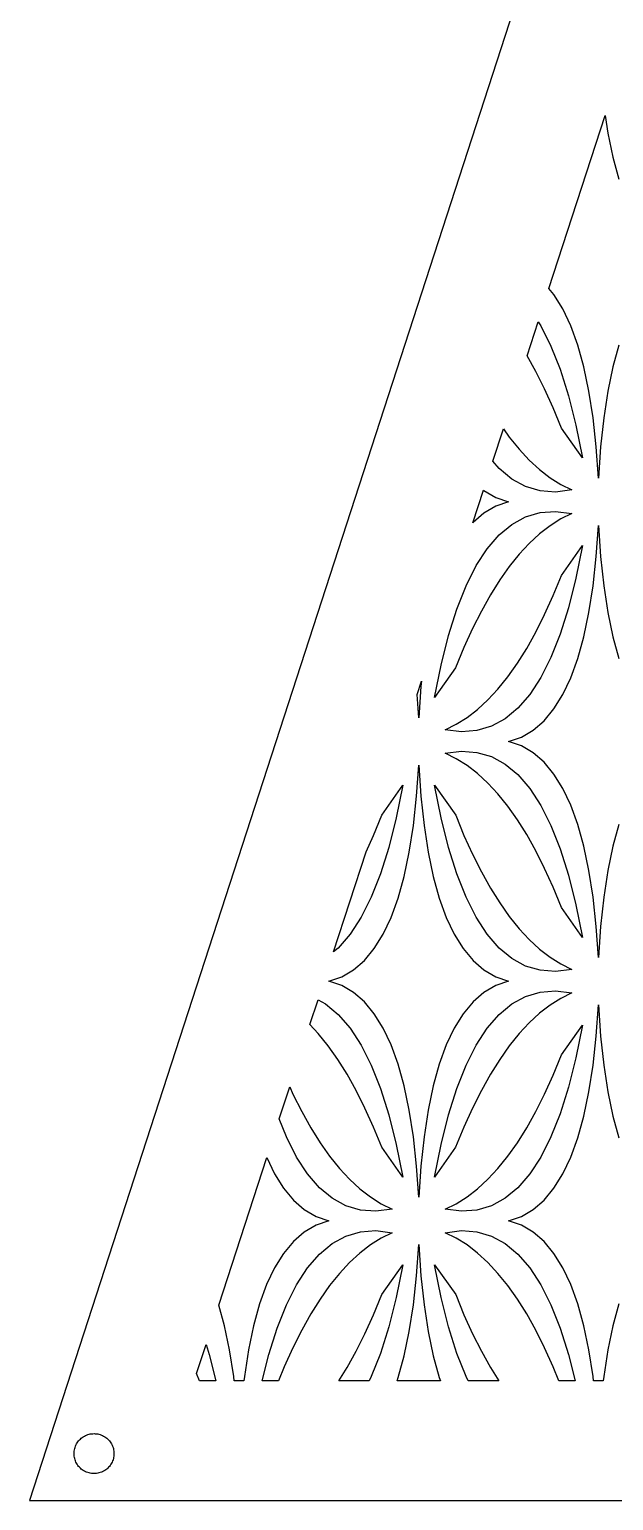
# Model space of a CAD drawing. Header units: metres. Extents: x -75 to 75, y 0 to 231.
# Drawn here: x -75 to -16.5, y 0 to 147.3 of the extents above; entities that cross this region are included whole.
import ezdxf

# ---------------------------------------------------------------- set-up
doc = ezdxf.new("R2010")
doc.units = ezdxf.units.M

msp = doc.modelspace()

# ---------------------------------------------------------------- linework, layer by layer
for p, q in [((0, 230.826), (-75, 0)), ((-22.9564, 121.341), (-17.3266, 138.668)), ((-17.3266, 138.668), (-17.0563, 136.916)), ((-17.0563, 136.916), (-16.5472, 134.49)), ((-16.5472, 134.49), (-15.9421, 132.312)), ((-22.4519, 120.737), (-22.9564, 121.341)), ((-21.5575, 119.301), (-22.4519, 120.737)), ((-25.1435, 114.61), (-24.0356, 118.019)), ((-24.0356, 118.019), (-23.7648, 117.603)), ((-20.7591, 117.617), (-21.5575, 119.301)), ((-23.7648, 117.603), (-22.7518, 115.591)), ((-20.0574, 115.688), (-20.7591, 117.617)), ((-22.7518, 115.591), (-21.8271, 113.263)), ((-19.4522, 113.509), (-20.0574, 115.688)), ((-15.9421, 115.688), (-16.5472, 113.51)), ((-24.2747, 113.055), (-25.1435, 114.61)), ((-18.9432, 111.083), (-19.4522, 113.509)), ((-16.5472, 113.51), (-17.0558, 111.084)), ((-23.3917, 111.294), (-24.2747, 113.055)), ((-21.8271, 113.263), (-20.9912, 110.618)), ((-22.5339, 109.399), (-23.3917, 111.294)), ((-20.9912, 110.618), (-20.2446, 107.656)), ((-18.5307, 108.41), (-18.9432, 111.083)), ((-17.0558, 111.084), (-17.4683, 108.41)), ((-21.7012, 107.37), (-22.5339, 109.399)), ((-20.2446, 107.656), (-19.5905, 104.39)), ((-18.2153, 105.49), (-18.5307, 108.41)), ((-17.4683, 108.41), (-17.7841, 105.49)), ((-28.573, 104.055), (-27.5156, 107.309)), ((-27.5156, 107.309), (-26.9247, 106.474)), ((-26.9247, 106.474), (-25.941, 105.253)), ((-19.5905, 104.39), (-21.7012, 107.37)), ((-25.941, 105.253), (-24.9326, 104.168)), ((-17.9997, 102.368), (-18.2153, 105.49)), ((-17.7841, 105.49), (-17.9997, 102.368)), ((-27.9405, 103.323), (-28.573, 104.055)), ((-26.6592, 102.262), (-27.9405, 103.323)), ((-24.9326, 104.168), (-23.898, 103.217)), ((-23.898, 103.217), (-22.8397, 102.402)), ((-25.2892, 101.517), (-26.6592, 102.262)), ((-22.8397, 102.402), (-21.7552, 101.722)), ((-21.7552, 101.722), (-20.6557, 101.181)), ((-30.5704, 97.9073), (-29.5098, 101.172)), ((-29.5098, 101.172), (-29.4672, 101.135)), ((-29.4672, 101.135), (-28.2825, 100.442)), ((-28.2825, 100.442), (-27.0099, 100)), ((-23.8312, 101.089), (-25.2892, 101.517)), ((-22.283, 100.977), (-23.8312, 101.089)), ((-20.6557, 101.181), (-22.283, 100.977)), ((-29.4672, 98.8652), (-30.5557, 97.925)), ((-28.2825, 99.5583), (-29.4672, 98.8652)), ((-27.0099, 100), (-28.2825, 99.5583)), ((-25.2892, 98.4834), (-23.8312, 98.9114)), ((-23.8312, 98.9114), (-22.283, 99.0231)), ((-22.283, 99.0231), (-20.6557, 98.819)), ((-20.6557, 98.819), (-21.7552, 98.2784)), ((-30.5557, 97.925), (-30.5704, 97.9073)), ((-27.9405, 96.6771), (-26.6592, 97.7382)), ((-26.6592, 97.7382), (-25.2892, 98.4834)), ((-22.8392, 97.5986), (-23.898, 96.7828)), ((-21.7552, 98.2784), (-22.8392, 97.5986)), ((-18.2153, 94.51), (-17.9997, 97.632)), ((-17.9997, 97.632), (-17.7841, 94.5105)), ((-29.1316, 95.2988), (-27.9405, 96.6771)), ((-24.9321, 95.8325), (-25.941, 94.7472)), ((-23.898, 96.7828), (-24.9321, 95.8325)), ((-30.2348, 93.6037), (-29.1316, 95.2988)), ((-25.941, 94.7472), (-26.9243, 93.5268)), ((-21.7012, 92.6295), (-19.5905, 95.6096)), ((-19.5905, 95.6096), (-20.2446, 92.3439)), ((-18.5312, 91.5895), (-18.2153, 94.51)), ((-17.7841, 94.5105), (-17.4687, 91.5895)), ((-31.2479, 91.5923), (-30.2348, 93.6037)), ((-26.9243, 93.5268), (-27.8828, 92.1713)), ((-32.1725, 89.2636), (-31.2479, 91.5923)), ((-27.8828, 92.1713), (-28.8167, 90.6808)), ((-22.5339, 90.6003), (-21.7012, 92.6295)), ((-20.2446, 92.3439), (-20.9912, 89.3817)), ((-18.9436, 88.9162), (-18.5312, 91.5895)), ((-17.4687, 91.5895), (-17.0563, 88.9166)), ((-28.8167, 90.6808), (-29.7249, 89.0553)), ((-23.3917, 88.7051), (-22.5339, 90.6003)), ((-33.0084, 86.6187), (-32.1725, 89.2636)), ((-29.7249, 89.0553), (-30.6079, 87.2952)), ((-24.2747, 86.945), (-23.3917, 88.7051)), ((-20.9912, 89.3817), (-21.8271, 86.7363)), ((-19.4522, 86.4905), (-18.9436, 88.9162)), ((-17.0563, 88.9166), (-16.5472, 86.4909)), ((-30.6079, 87.2952), (-31.4658, 85.4001)), ((-25.183, 85.3195), (-24.2747, 86.945)), ((-33.755, 83.6565), (-33.0084, 86.6187)), ((-21.8271, 86.7363), (-22.7518, 84.4081)), ((-20.0574, 84.3124), (-19.4522, 86.4905)), ((-16.5472, 86.4909), (-15.9421, 84.3124)), ((-31.4658, 85.4001), (-32.2989, 83.3699)), ((-26.1168, 83.829), (-25.183, 85.3195)), ((-22.7518, 84.4081), (-23.7653, 82.3958)), ((-20.7591, 82.382), (-20.0574, 84.3124)), ((-34.4092, 80.3908), (-33.755, 83.6565)), ((-32.2989, 83.3699), (-34.4092, 80.3908)), ((-27.0753, 82.4736), (-26.1168, 83.829)), ((-36.161, 80.7012), (-35.7243, 82.0455)), ((-35.7843, 81.4903), (-35.9999, 78.3684)), ((-35.7243, 82.0455), (-35.7843, 81.4903)), ((-29.0675, 80.1678), (-28.0586, 81.2532)), ((-28.0586, 81.2532), (-27.0753, 82.4736)), ((-23.7653, 82.3958), (-24.868, 80.7016)), ((-21.5575, 80.6989), (-20.7591, 82.382)), ((-35.9999, 78.3684), (-36.161, 80.7012)), ((-30.1016, 79.2175), (-29.0675, 80.1678)), ((-24.868, 80.7016), (-26.0596, 79.3228)), ((-22.4524, 79.2633), (-21.5575, 80.6989)), ((-32.2444, 77.722), (-31.1604, 78.4018)), ((-31.1604, 78.4018), (-30.1016, 79.2175)), ((-27.3404, 78.2622), (-28.7105, 77.5169)), ((-26.0596, 79.3228), (-27.3404, 78.2622)), ((-24.5325, 77.1352), (-23.4439, 78.0754)), ((-23.4439, 78.0754), (-22.4524, 79.2633)), ((-33.344, 77.1814), (-32.2444, 77.722)), ((-31.7166, 76.9772), (-33.344, 77.1814)), ((-30.1685, 77.0889), (-31.7166, 76.9772)), ((-28.7105, 77.5169), (-30.1685, 77.0889)), ((-25.7172, 76.4421), (-24.5325, 77.1352)), ((-26.9897, 76.0004), (-25.7172, 76.4421)), ((-25.7172, 75.5586), (-26.9897, 76.0004)), ((-24.5325, 74.8656), (-25.7172, 75.5586)), ((-33.344, 74.8193), (-31.7166, 75.0235)), ((-32.2444, 74.2787), (-33.344, 74.8193)), ((-31.16, 73.5985), (-32.2444, 74.2787)), ((-31.7166, 75.0235), (-30.1685, 74.9118)), ((-30.1685, 74.9118), (-28.7105, 74.4838)), ((-28.7105, 74.4838), (-27.3404, 73.7386)), ((-27.3404, 73.7386), (-26.0591, 72.6775)), ((-23.4439, 73.9253), (-24.5325, 74.8656)), ((-22.4519, 72.7374), (-23.4439, 73.9253)), ((-36.2155, 70.5099), (-35.9999, 73.6319)), ((-35.9999, 73.6319), (-35.7843, 70.5104)), ((-30.1016, 72.7832), (-31.16, 73.5985)), ((-29.0671, 71.8324), (-30.1016, 72.7832)), ((-26.0591, 72.6775), (-24.868, 71.2991)), ((-21.5575, 71.3014), (-22.4519, 72.7374)), ((-39.7014, 68.6295), (-37.5906, 71.6095)), ((-37.5906, 71.6095), (-38.2448, 68.3438)), ((-33.755, 68.3443), (-34.4092, 71.6095)), ((-34.4092, 71.6095), (-32.2984, 68.6295)), ((-28.0586, 70.7475), (-29.0671, 71.8324)), ((-27.0749, 69.5267), (-28.0586, 70.7475)), ((-24.868, 71.2991), (-23.7648, 69.604)), ((-20.7591, 69.6182), (-21.5575, 71.3014)), ((-36.5314, 67.5894), (-36.2155, 70.5099)), ((-35.7843, 70.5104), (-35.4689, 67.5894)), ((-26.1163, 68.1712), (-27.0749, 69.5267)), ((-23.7648, 69.604), (-22.7518, 67.5922)), ((-20.0574, 67.6883), (-20.7591, 69.6182)), ((-40.5341, 66.6002), (-39.7014, 68.6295)), ((-38.2448, 68.3438), (-38.9914, 65.3816)), ((-33.0084, 65.3821), (-33.755, 68.3443)), ((-32.2984, 68.6295), (-31.4658, 66.6006)), ((-25.183, 66.6812), (-26.1163, 68.1712)), ((-41.2735, 64.9665), (-40.5341, 66.6002)), ((-36.9438, 64.9161), (-36.5314, 67.5894)), ((-35.4689, 67.5894), (-35.0565, 64.9165)), ((-31.4658, 66.6006), (-30.6079, 64.7055)), ((-24.2747, 65.0552), (-25.183, 66.6812)), ((-22.7518, 67.5922), (-21.8271, 65.2635)), ((-19.4522, 65.5098), (-20.0574, 67.6883)), ((-15.9421, 67.6883), (-16.5472, 65.5103)), ((-44.5348, 54.9293), (-41.2735, 64.9665)), ((-38.9914, 65.3816), (-39.8273, 62.7362)), ((-37.4524, 62.4904), (-36.9438, 64.9161)), ((-35.0565, 64.9165), (-34.5474, 62.4908)), ((-32.1725, 62.7371), (-33.0084, 65.3821)), ((-23.3917, 63.2951), (-24.2747, 65.0552)), ((-21.8271, 65.2635), (-20.9912, 62.6186)), ((-18.9432, 63.0841), (-19.4522, 65.5098)), ((-16.5472, 65.5103), (-17.0558, 63.0846)), ((-30.6079, 64.7055), (-29.7249, 62.9454)), ((-39.8273, 62.7362), (-40.752, 60.408)), ((-38.0576, 60.3123), (-37.4524, 62.4904)), ((-34.5474, 62.4908), (-33.9423, 60.3123)), ((-31.2479, 60.4085), (-32.1725, 62.7371)), ((-29.7249, 62.9454), (-28.8167, 61.3194)), ((-22.5339, 61.4), (-23.3917, 63.2951)), ((-20.9912, 62.6186), (-20.2446, 59.6564)), ((-18.5307, 60.4112), (-18.9432, 63.0841)), ((-17.0558, 63.0846), (-17.4683, 60.4112)), ((-40.752, 60.408), (-41.7654, 58.3957)), ((-30.2348, 58.3966), (-31.2479, 60.4085)), ((-28.8167, 61.3194), (-27.8833, 59.8294)), ((-21.7012, 59.3712), (-22.5339, 61.4)), ((-18.2153, 57.4902), (-18.5307, 60.4112)), ((-17.4683, 60.4112), (-17.7841, 57.4907)), ((-38.7593, 58.382), (-38.0576, 60.3123)), ((-33.9423, 60.3123), (-33.2405, 58.3824)), ((-27.8833, 59.8294), (-26.9247, 58.474)), ((-19.5905, 56.3911), (-21.7012, 59.3712)), ((-20.2446, 59.6564), (-19.5905, 56.3911)), ((-41.7654, 58.3957), (-42.8682, 56.7015)), ((-39.5576, 56.6988), (-38.7593, 58.382)), ((-33.2405, 58.3824), (-32.4422, 56.6992)), ((-29.1316, 56.7015), (-30.2348, 58.3966)), ((-26.9247, 58.474), (-25.941, 57.2531)), ((-17.9997, 54.3687), (-18.2153, 57.4902)), ((-17.7841, 57.4907), (-17.9997, 54.3687)), ((-42.8682, 56.7015), (-44.0598, 55.3227)), ((-40.4526, 55.2632), (-39.5576, 56.6988)), ((-32.4422, 56.6992), (-31.5477, 55.2632)), ((-27.9405, 55.3232), (-29.1316, 56.7015)), ((-25.941, 57.2531), (-24.9326, 56.1682)), ((-24.9326, 56.1682), (-23.898, 55.2174)), ((-44.0598, 55.3227), (-44.5348, 54.9293)), ((-41.4441, 54.0753), (-40.4526, 55.2632)), ((-31.5477, 55.2632), (-30.5557, 54.0753)), ((-26.6592, 54.2621), (-27.9405, 55.3232)), ((-23.898, 55.2174), (-22.8397, 54.4022)), ((-43.7173, 52.442), (-42.5327, 53.1351)), ((-42.5327, 53.1351), (-41.4441, 54.0753)), ((-30.5557, 54.0753), (-29.4672, 53.1351)), ((-29.4672, 53.1351), (-28.2825, 52.442)), ((-25.2892, 53.5168), (-26.6592, 54.2621)), ((-23.8312, 53.0888), (-25.2892, 53.5168)), ((-22.283, 52.9771), (-23.8312, 53.0888)), ((-22.8397, 54.4022), (-21.7552, 53.7219)), ((-20.6557, 53.1813), (-22.283, 52.9771)), ((-21.7552, 53.7219), (-20.6557, 53.1813)), ((-44.9899, 52.0003), (-43.7173, 52.442)), ((-43.7173, 51.5585), (-44.9899, 52.0003)), ((-42.5327, 50.8655), (-43.7173, 51.5585)), ((-28.2825, 51.5585), (-29.4672, 50.8655)), ((-28.2825, 52.442), (-27.0099, 52.0003)), ((-27.0099, 52.0003), (-28.2825, 51.5585)), ((-46.8994, 47.6518), (-46.0891, 50.1456)), ((-46.0891, 50.1456), (-45.3406, 49.7385)), ((-41.4441, 49.9252), (-42.5327, 50.8655)), ((-29.4672, 50.8655), (-30.5557, 49.9252)), ((-26.6592, 49.7385), (-25.2892, 50.4837)), ((-25.2892, 50.4837), (-23.8312, 50.9117)), ((-23.8312, 50.9117), (-22.283, 51.0234)), ((-21.7552, 50.2786), (-22.8392, 49.5988)), ((-22.283, 51.0234), (-20.6557, 50.8192)), ((-20.6557, 50.8192), (-21.7552, 50.2786)), ((-45.3406, 49.7385), (-44.0593, 48.6774)), ((-44.0593, 48.6774), (-42.8682, 47.299)), ((-40.4521, 48.7373), (-41.4441, 49.9252)), ((-39.5576, 47.3013), (-40.4521, 48.7373)), ((-31.5472, 48.7373), (-32.4422, 47.3018)), ((-30.5557, 49.9252), (-31.5472, 48.7373)), ((-29.1316, 47.299), (-27.9405, 48.6774)), ((-27.9405, 48.6774), (-26.6592, 49.7385)), ((-23.898, 48.7831), (-24.9321, 47.8328)), ((-22.8392, 49.5988), (-23.898, 48.7831)), ((-18.2153, 46.5099), (-17.9997, 49.6318)), ((-17.9997, 49.6318), (-17.7841, 46.5103)), ((-46.0588, 46.7474), (-46.8994, 47.6518)), ((-42.8682, 47.299), (-41.765, 45.6039)), ((-38.7593, 45.6181), (-39.5576, 47.3013)), ((-32.4422, 47.3018), (-33.2405, 45.6186)), ((-30.2348, 45.6039), (-29.1316, 47.299)), ((-24.9321, 47.8328), (-25.941, 46.7474)), ((-21.7012, 44.6294), (-19.5905, 47.6094)), ((-19.5905, 47.6094), (-20.2446, 44.3437)), ((-45.0751, 45.5266), (-46.0588, 46.7474)), ((-25.941, 46.7474), (-26.9243, 45.527)), ((-18.5312, 43.5893), (-18.2153, 46.5099)), ((-17.7841, 46.5103), (-17.4687, 43.5893)), ((-44.1165, 44.1711), (-45.0751, 45.5266)), ((-41.765, 45.6039), (-40.752, 43.5921)), ((-38.0576, 43.6882), (-38.7593, 45.6181)), ((-33.2405, 45.6186), (-33.9423, 43.6882)), ((-31.2479, 43.5925), (-30.2348, 45.6039)), ((-26.9243, 45.527), (-27.8828, 44.1716)), ((-22.5339, 42.6001), (-21.7012, 44.6294)), ((-20.2446, 44.3437), (-20.9912, 41.3815)), ((-43.1831, 42.6811), (-44.1165, 44.1711)), ((-40.752, 43.5921), (-39.8273, 41.2634)), ((-37.4524, 41.5097), (-38.0576, 43.6882)), ((-33.9423, 43.6882), (-34.5474, 41.5102)), ((-32.1725, 41.2639), (-31.2479, 43.5925)), ((-27.8828, 44.1716), (-28.8167, 42.6811)), ((-18.9436, 40.916), (-18.5312, 43.5893)), ((-17.4687, 43.5893), (-17.0563, 40.9164)), ((-49.9653, 38.2159), (-48.9271, 41.4112)), ((-48.9271, 41.4112), (-48.6076, 40.7054)), ((-42.2749, 41.0551), (-43.1831, 42.6811)), ((-39.8273, 41.2634), (-38.9914, 38.6185)), ((-36.9434, 39.084), (-37.4524, 41.5097)), ((-34.5474, 41.5102), (-35.056, 39.0845)), ((-33.0084, 38.6189), (-32.1725, 41.2639)), ((-28.8167, 42.6811), (-29.7249, 41.0556)), ((-23.3917, 40.705), (-22.5339, 42.6001)), ((-20.9912, 41.3815), (-21.8271, 38.7361)), ((-48.6076, 40.7054), (-47.7246, 38.9453)), ((-41.3919, 39.295), (-42.2749, 41.0551)), ((-29.7249, 41.0556), (-30.6079, 39.2955)), ((-24.2747, 38.9449), (-23.3917, 40.705)), ((-19.4522, 38.4903), (-18.9436, 40.916)), ((-17.0563, 40.9164), (-16.5472, 38.4908)), ((-47.7246, 38.9453), (-46.8164, 37.3193)), ((-40.5341, 37.3999), (-41.3919, 39.295)), ((-38.9914, 38.6185), (-38.2448, 35.6563)), ((-36.5309, 36.4111), (-36.9434, 39.084)), ((-35.056, 39.0845), (-35.4684, 36.4111)), ((-33.755, 35.6567), (-33.0084, 38.6189)), ((-30.6079, 39.2955), (-31.4658, 37.4004)), ((-25.183, 37.3193), (-24.2747, 38.9449)), ((-21.8271, 38.7361), (-22.7518, 36.4079)), ((-20.0574, 36.3123), (-19.4522, 38.4903)), ((-16.5472, 38.4908), (-15.9421, 36.3123)), ((-49.2476, 36.4084), (-49.9653, 38.2159)), ((-46.8164, 37.3193), (-45.883, 35.8293)), ((-39.7014, 35.3711), (-40.5341, 37.3999)), ((-31.4658, 37.4004), (-32.2989, 35.3702)), ((-26.1168, 35.8289), (-25.183, 37.3193)), ((-48.2346, 34.3965), (-49.2476, 36.4084)), ((-45.883, 35.8293), (-44.9245, 34.4739)), ((-37.5906, 32.3911), (-39.7014, 35.3711)), ((-38.2448, 35.6563), (-37.5906, 32.3911)), ((-36.2155, 33.4901), (-36.5309, 36.4111)), ((-35.4684, 36.4111), (-35.7843, 33.4906)), ((-34.4092, 32.3911), (-33.755, 35.6567)), ((-32.2989, 35.3702), (-34.4092, 32.3911)), ((-27.0753, 34.4734), (-26.1168, 35.8289)), ((-22.7518, 36.4079), (-23.7653, 34.3956)), ((-20.7591, 34.3819), (-20.0574, 36.3123)), ((-56.0242, 19.5688), (-51.2229, 34.3457)), ((-51.2229, 34.3457), (-50.4419, 32.6991)), ((-47.1313, 32.7014), (-48.2346, 34.3965)), ((-44.9245, 34.4739), (-43.9407, 33.253)), ((-28.0586, 33.253), (-27.0753, 34.4734)), ((-23.7653, 34.3956), (-24.868, 32.7014)), ((-21.5575, 32.6987), (-20.7591, 34.3819)), ((-50.4419, 32.6991), (-49.5474, 31.2631)), ((-45.9402, 31.3231), (-47.1313, 32.7014)), ((-43.9407, 33.253), (-42.9323, 32.1681)), ((-35.9999, 30.3687), (-36.2155, 33.4901)), ((-35.7843, 33.4906), (-35.9999, 30.3687)), ((-29.0675, 32.1677), (-28.0586, 33.253)), ((-24.868, 32.7014), (-26.0596, 31.3226)), ((-22.4524, 31.2631), (-21.5575, 32.6987)), ((-49.5474, 31.2631), (-48.5555, 30.0752)), ((-44.659, 30.262), (-45.9402, 31.3231)), ((-42.9323, 32.1681), (-41.8977, 31.2173)), ((-41.8977, 31.2173), (-40.8394, 30.4021)), ((-31.1604, 30.4016), (-30.1016, 31.2173)), ((-30.1016, 31.2173), (-29.0675, 32.1677)), ((-26.0596, 31.3226), (-27.3404, 30.262)), ((-23.4439, 30.0752), (-22.4524, 31.2631)), ((-48.5555, 30.0752), (-47.4669, 29.135)), ((-43.2889, 29.5168), (-44.659, 30.262)), ((-41.8309, 29.0887), (-43.2889, 29.5168)), ((-40.8394, 30.4021), (-39.7549, 29.7218)), ((-39.7549, 29.7218), (-38.6554, 29.1812)), ((-33.344, 29.1812), (-32.2444, 29.7218)), ((-32.2444, 29.7218), (-31.1604, 30.4016)), ((-28.7105, 29.5168), (-30.1685, 29.0887)), ((-27.3404, 30.262), (-28.7105, 29.5168)), ((-24.5325, 29.135), (-23.4439, 30.0752)), ((-47.4669, 29.135), (-46.2822, 28.4419)), ((-46.2822, 28.4419), (-45.0096, 28.0002)), ((-45.0096, 28.0002), (-46.2822, 27.5584)), ((-40.2827, 28.9771), (-41.8309, 29.0887)), ((-38.6554, 29.1812), (-40.2827, 28.9771)), ((-31.7166, 28.9771), (-33.344, 29.1812)), ((-30.1685, 29.0887), (-31.7166, 28.9771)), ((-26.9897, 28.0002), (-25.7172, 28.4419)), ((-25.7172, 27.5584), (-26.9897, 28.0002)), ((-25.7172, 28.4419), (-24.5325, 29.135)), ((-47.4669, 26.8654), (-48.5555, 25.9251)), ((-46.2822, 27.5584), (-47.4669, 26.8654)), ((-43.2889, 26.4836), (-41.8309, 26.9116)), ((-41.8309, 26.9116), (-40.2827, 27.0233)), ((-40.2827, 27.0233), (-38.6554, 26.8192)), ((-38.6554, 26.8192), (-39.7549, 26.2785)), ((-33.344, 26.8192), (-31.7166, 27.0233)), ((-32.2444, 26.2785), (-33.344, 26.8192)), ((-31.7166, 27.0233), (-30.1685, 26.9116)), ((-30.1685, 26.9116), (-28.7105, 26.4836)), ((-24.5325, 26.8654), (-25.7172, 27.5584)), ((-23.4439, 25.9251), (-24.5325, 26.8654)), ((-48.5555, 25.9251), (-49.547, 24.7372)), ((-45.9402, 24.6773), (-44.659, 25.7384)), ((-44.659, 25.7384), (-43.2889, 26.4836)), ((-40.8389, 25.5988), (-41.8977, 24.783)), ((-39.7549, 26.2785), (-40.8389, 25.5988)), ((-36.2155, 22.5098), (-35.9999, 25.6317)), ((-35.9999, 25.6317), (-35.7843, 22.5102)), ((-31.16, 25.5983), (-32.2444, 26.2785)), ((-30.1016, 24.783), (-31.16, 25.5983)), ((-28.7105, 26.4836), (-27.3404, 25.7384)), ((-27.3404, 25.7384), (-26.0591, 24.6773)), ((-22.4519, 24.7372), (-23.4439, 25.9251)), ((-49.547, 24.7372), (-50.4419, 23.3017)), ((-47.1313, 23.299), (-45.9402, 24.6773)), ((-42.9318, 23.8327), (-43.9407, 22.7473)), ((-41.8977, 24.783), (-42.9318, 23.8327)), ((-39.7014, 20.6293), (-37.5906, 23.6093)), ((-37.5906, 23.6093), (-38.2448, 20.3436)), ((-33.755, 20.3441), (-34.4092, 23.6093)), ((-34.4092, 23.6093), (-32.2984, 20.6293)), ((-29.0671, 23.8322), (-30.1016, 24.783)), ((-28.0586, 22.7473), (-29.0671, 23.8322)), ((-26.0591, 24.6773), (-24.868, 23.299)), ((-21.5575, 23.3012), (-22.4519, 24.7372)), ((-50.4419, 23.3017), (-51.2402, 21.6185)), ((-48.2346, 21.6039), (-47.1313, 23.299)), ((-43.9407, 22.7473), (-44.924, 21.5269)), ((-36.5314, 19.5892), (-36.2155, 22.5098)), ((-35.7843, 22.5102), (-35.4689, 19.5892)), ((-27.0749, 21.5265), (-28.0586, 22.7473)), ((-24.868, 23.299), (-23.7648, 21.6039)), ((-20.7591, 21.618), (-21.5575, 23.3012)), ((-51.2402, 21.6185), (-51.942, 19.6881)), ((-49.2476, 19.5924), (-48.2346, 21.6039)), ((-44.924, 21.5269), (-45.8826, 20.1715)), ((-40.5341, 18.6), (-39.7014, 20.6293)), ((-32.2984, 20.6293), (-31.4658, 18.6005)), ((-26.1163, 20.1711), (-27.0749, 21.5265)), ((-23.7648, 21.6039), (-22.7518, 19.592)), ((-20.0574, 19.6881), (-20.7591, 21.618)), ((-55.4521, 17.5096), (-56.0242, 19.5688)), ((-51.942, 19.6881), (-52.5471, 17.5101)), ((-50.1723, 17.2638), (-49.2476, 19.5924)), ((-45.8826, 20.1715), (-46.8164, 18.681)), ((-38.2448, 20.3436), (-38.9914, 17.3814)), ((-36.9438, 16.9159), (-36.5314, 19.5892)), ((-35.4689, 19.5892), (-35.0565, 16.9164)), ((-33.0084, 17.3819), (-33.755, 20.3441)), ((-25.183, 18.681), (-26.1163, 20.1711)), ((-22.7518, 19.592), (-21.8271, 17.2633)), ((-19.4522, 17.5096), (-20.0574, 19.6881)), ((-15.9421, 19.6881), (-16.5472, 17.5101)), ((-46.8164, 18.681), (-47.7246, 17.0555)), ((-41.3919, 16.7049), (-40.5341, 18.6)), ((-31.4658, 18.6005), (-30.6079, 16.7053)), ((-24.2747, 17.0551), (-25.183, 18.681)), ((-54.9431, 15.0839), (-55.4521, 17.5096)), ((-52.5471, 17.5101), (-53.0557, 15.0844)), ((-51.0081, 14.6188), (-50.1723, 17.2638)), ((-47.7246, 17.0555), (-48.6076, 15.2954)), ((-42.2749, 14.9448), (-41.3919, 16.7049)), ((-38.9914, 17.3814), (-39.8273, 14.736)), ((-37.4524, 14.4902), (-36.9438, 16.9159)), ((-35.0565, 16.9164), (-34.5474, 14.4907)), ((-32.1725, 14.7369), (-33.0084, 17.3819)), ((-30.6079, 16.7053), (-29.7249, 14.9452)), ((-23.3917, 15.295), (-24.2747, 17.0551)), ((-21.8271, 17.2633), (-20.9912, 14.6184)), ((-18.9432, 15.0839), (-19.4522, 17.5096)), ((-16.5472, 17.5101), (-17.0558, 15.0844)), ((-58.2518, 12.7128), (-57.3074, 15.6193)), ((-57.3074, 15.6193), (-56.9911, 14.6184)), ((-54.5306, 12.411), (-54.9431, 15.0839)), ((-53.0557, 15.0844), (-53.4682, 12.411)), ((-48.6076, 15.2954), (-49.4655, 13.4003)), ((-43.1831, 13.3192), (-42.2749, 14.9448)), ((-39.8273, 14.736), (-40.752, 12.4078)), ((-31.2479, 12.4083), (-32.1725, 14.7369)), ((-29.7249, 14.9452), (-28.8167, 13.3192)), ((-22.5339, 13.3998), (-23.3917, 15.295)), ((-18.5307, 12.411), (-18.9432, 15.0839)), ((-17.0558, 15.0844), (-17.4683, 12.411)), ((-56.9911, 14.6184), (-56.3312, 12)), ((-51.6682, 12), (-51.0081, 14.6188)), ((-49.4655, 13.4003), (-50.0401, 12)), ((-44.0097, 12), (-43.1831, 13.3192)), ((-38.0576, 12.3122), (-37.4524, 14.4902)), ((-34.5474, 14.4907), (-33.9423, 12.3122)), ((-28.8167, 13.3192), (-27.9903, 12)), ((-21.9594, 12), (-22.5339, 13.3998)), ((-20.9912, 14.6184), (-20.3313, 12)), ((-57.9593, 12), (-58.2518, 12.7128)), ((-56.3312, 12), (-57.9593, 12)), ((-54.4863, 12), (-54.5306, 12.411)), ((-53.5126, 12), (-54.4863, 12)), ((-53.4682, 12.411), (-53.5126, 12)), ((-50.0401, 12), (-51.6682, 12)), ((-40.9574, 12), (-44.0097, 12)), ((-40.752, 12.4078), (-40.9574, 12)), ((-38.171, 12), (-38.0576, 12.3122)), ((-33.8288, 12), (-38.171, 12)), ((-33.9423, 12.3122), (-33.8288, 12)), ((-31.0423, 12), (-31.2479, 12.4083)), ((-27.9903, 12), (-31.0423, 12)), ((-20.3313, 12), (-21.9594, 12)), ((-18.4863, 12), (-18.5307, 12.411)), ((-17.5127, 12), (-18.4863, 12)), ((-17.4683, 12.411), (-17.5127, 12)), ((-70.1459, 5.87784), (-70.0689, 5.97713)), ((-70.0689, 5.97713), (-69.9858, 6.07137)), ((-69.9858, 6.07137), (-69.897, 6.16022)), ((-69.897, 6.16022), (-69.8027, 6.2433)), ((-69.8027, 6.2433), (-69.7034, 6.32031)), ((-69.7034, 6.32031), (-69.5995, 6.39093)), ((-69.5995, 6.39093), (-69.4914, 6.4549)), ((-69.4914, 6.4549), (-69.3794, 6.51193)), ((-69.3794, 6.51193), (-69.2641, 6.56183)), ((-69.2641, 6.56183), (-69.1459, 6.60439)), ((-69.1459, 6.60439), (-69.0252, 6.63943)), ((-69.0252, 6.63943), (-68.9026, 6.66685)), ((-68.9026, 6.66685), (-68.7785, 6.68651)), ((-68.7785, 6.68651), (-68.6534, 6.69833)), ((-68.6534, 6.69833), (-68.5279, 6.70227)), ((-68.5279, 6.70227), (-68.4023, 6.69833)), ((-68.4023, 6.69833), (-68.2772, 6.68651)), ((-68.2772, 6.68651), (-68.1531, 6.66685)), ((-68.1531, 6.66685), (-68.0305, 6.63943)), ((-68.0305, 6.63943), (-67.9098, 6.60439)), ((-67.9098, 6.60439), (-67.7916, 6.56183)), ((-67.7916, 6.56183), (-67.6763, 6.51193)), ((-67.6763, 6.51193), (-67.5643, 6.4549)), ((-67.5643, 6.4549), (-67.4562, 6.39093)), ((-67.4562, 6.39093), (-67.3523, 6.32031)), ((-67.3523, 6.32031), (-67.253, 6.2433)), ((-67.253, 6.2433), (-67.1588, 6.16022)), ((-67.1588, 6.16022), (-67.0699, 6.07137)), ((-67.0699, 6.07137), (-66.9868, 5.97713)), ((-66.9868, 5.97713), (-66.9098, 5.87784)), ((-70.5279, 4.70227), (-70.5239, 4.82785)), ((-70.5239, 4.57669), (-70.5279, 4.70227)), ((-70.5239, 4.82785), (-70.5121, 4.95294)), ((-70.5121, 4.45161), (-70.5239, 4.57669)), ((-70.5121, 4.95294), (-70.4924, 5.07704)), ((-70.4924, 4.32751), (-70.5121, 4.45161)), ((-70.4924, 5.07704), (-70.465, 5.19966)), ((-70.465, 5.19966), (-70.43, 5.32031)), ((-70.43, 5.32031), (-70.3874, 5.43852)), ((-70.3874, 5.43852), (-70.3375, 5.55383)), ((-70.3375, 5.55383), (-70.2805, 5.66579)), ((-70.2805, 5.66579), (-70.2165, 5.77393)), ((-70.2165, 5.77393), (-70.1459, 5.87784)), ((-66.9098, 5.87784), (-66.8392, 5.77393)), ((-66.8392, 5.77393), (-66.7752, 5.66579)), ((-66.7752, 5.66579), (-66.7182, 5.55383)), ((-66.7182, 5.55383), (-66.6683, 5.43852)), ((-66.6683, 5.43852), (-66.6257, 5.32031)), ((-66.6257, 5.32031), (-66.5907, 5.19966)), ((-66.5907, 5.19966), (-66.5633, 5.07704)), ((-66.5633, 5.07704), (-66.5436, 4.95294)), ((-66.5436, 4.45161), (-66.5633, 4.32751)), ((-66.5436, 4.95294), (-66.5318, 4.82785)), ((-66.5318, 4.57669), (-66.5436, 4.45161)), ((-66.5318, 4.82785), (-66.5279, 4.70227)), ((-66.5279, 4.70227), (-66.5318, 4.57669)), ((-70.465, 4.2049), (-70.4924, 4.32751)), ((-70.43, 4.08424), (-70.465, 4.2049)), ((-70.3874, 3.96602), (-70.43, 4.08424)), ((-70.3375, 3.85072), (-70.3874, 3.96602)), ((-70.2805, 3.73877), (-70.3375, 3.85072)), ((-70.2165, 3.63062), (-70.2805, 3.73877)), ((-70.1459, 3.5267), (-70.2165, 3.63062)), ((-70.0689, 3.42743), (-70.1459, 3.5267)), ((-69.9858, 3.33318), (-70.0689, 3.42743)), ((-69.897, 3.24434), (-69.9858, 3.33318)), ((-69.8027, 3.16125), (-69.897, 3.24434)), ((-69.7034, 3.08424), (-69.8027, 3.16125)), ((-69.5995, 3.01363), (-69.7034, 3.08424)), ((-69.4914, 2.94966), (-69.5995, 3.01363)), ((-69.3794, 2.89262), (-69.4914, 2.94966)), ((-67.5643, 2.94966), (-67.6763, 2.89262)), ((-67.4562, 3.01363), (-67.5643, 2.94966)), ((-67.3523, 3.08424), (-67.4562, 3.01363)), ((-67.253, 3.16125), (-67.3523, 3.08424)), ((-67.1588, 3.24434), (-67.253, 3.16125)), ((-67.0699, 3.33318), (-67.1588, 3.24434)), ((-66.9868, 3.42743), (-67.0699, 3.33318)), ((-66.9098, 3.5267), (-66.9868, 3.42743)), ((-66.8392, 3.63062), (-66.9098, 3.5267)), ((-66.7752, 3.73877), (-66.8392, 3.63062)), ((-66.7182, 3.85072), (-66.7752, 3.73877)), ((-66.6683, 3.96602), (-66.7182, 3.85072)), ((-66.6257, 4.08424), (-66.6683, 3.96602)), ((-66.5907, 4.2049), (-66.6257, 4.08424)), ((-66.5633, 4.32751), (-66.5907, 4.2049)), ((-69.2641, 2.84273), (-69.3794, 2.89262)), ((-69.1459, 2.80016), (-69.2641, 2.84273)), ((-69.0252, 2.76511), (-69.1459, 2.80016)), ((-68.9026, 2.7377), (-69.0252, 2.76511)), ((-68.7785, 2.71805), (-68.9026, 2.7377)), ((-68.6534, 2.70622), (-68.7785, 2.71805)), ((-68.5279, 2.70227), (-68.6534, 2.70622)), ((-68.4023, 2.70622), (-68.5279, 2.70227)), ((-68.2772, 2.71805), (-68.4023, 2.70622)), ((-68.1531, 2.7377), (-68.2772, 2.71805)), ((-68.0305, 2.76511), (-68.1531, 2.7377)), ((-67.9098, 2.80016), (-68.0305, 2.76511)), ((-67.7916, 2.84273), (-67.9098, 2.80016)), ((-67.6763, 2.89262), (-67.7916, 2.84273)), ((-75, 0), (75, 0))]:
    msp.add_line(p, q)

doc.saveas('drawing.dxf')
